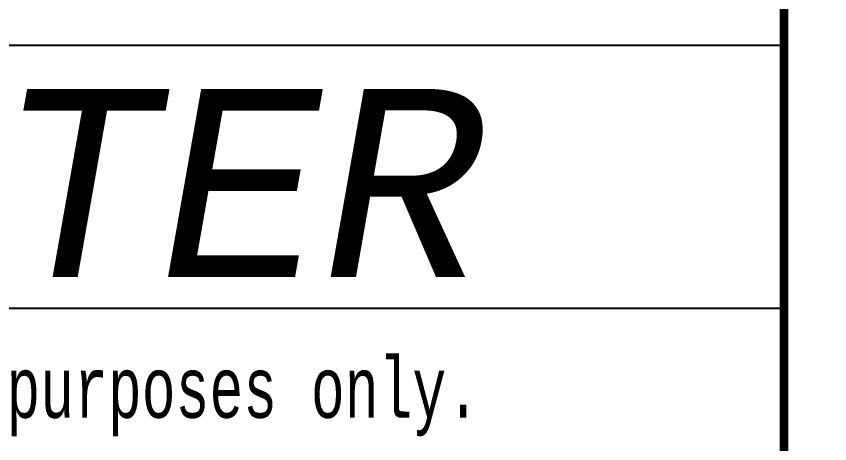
# Model space of a CAD drawing. Extents: x -13 to 326, y -96 to 129.
# Drawn here: x 19.049 to 21.646, y 4.839 to 6.203 of the extents above; entities that cross this region are included whole.
import ezdxf
from ezdxf.enums import TextEntityAlignment as Align

# ---------------------------------------------------------------- set-up
doc = ezdxf.new("R2010")
doc.units = 0
doc.header["$MEASUREMENT"] = 0
doc.layers.add('1', color=7, linetype='Continuous')
doc.layers.add('2', color=7, linetype='Continuous')
doc.styles.get("Standard").update_dxf_attribs({"font": 'monotxt.shx'})

msp = doc.modelspace()

# ---------------------------------------------------------------- linework, layer by layer
at = {"layer": '1', "color": 5, "linetype": 'Continuous'}
for p, q in [((21.5, 6.109), (14.4702, 6.109)), ((21.5, 5.2701), (14.4702, 5.2701))]:
    msp.add_line(p, q, dxfattribs=at)
at = {"layer": '1', "color": 5, "linetype": 'Continuous', "const_width": 0.0275}
msp.add_lwpolyline([(21.5, 16.5), (21.5, 0.5)], dxfattribs=at)
at = {"layer": '2', "color": 5, "linetype": 'Continuous'}
msp.add_arc((59.9607, 13.0638), 46, 142.76711, 270.00003, dxfattribs=at)

# ---------------------------------------------------------------- texts
at = {"layer": '1', "color": 5, "linetype": 'Continuous', "oblique": 10}
msp.add_text('WASTEWATER', height=0.6, dxfattribs=at).set_placement((17.9074, 5.6708), align=Align.MIDDLE_CENTER)
at = {"layer": '1', "color": 5, "linetype": 'Continuous', "width": 0.665498}
msp.add_text('This drawing is for illustrative purposes only.', height=0.1875, dxfattribs=at).set_placement((17.9919, 4.9212), align=Align.CENTER)

doc.saveas('drawing.dxf')
